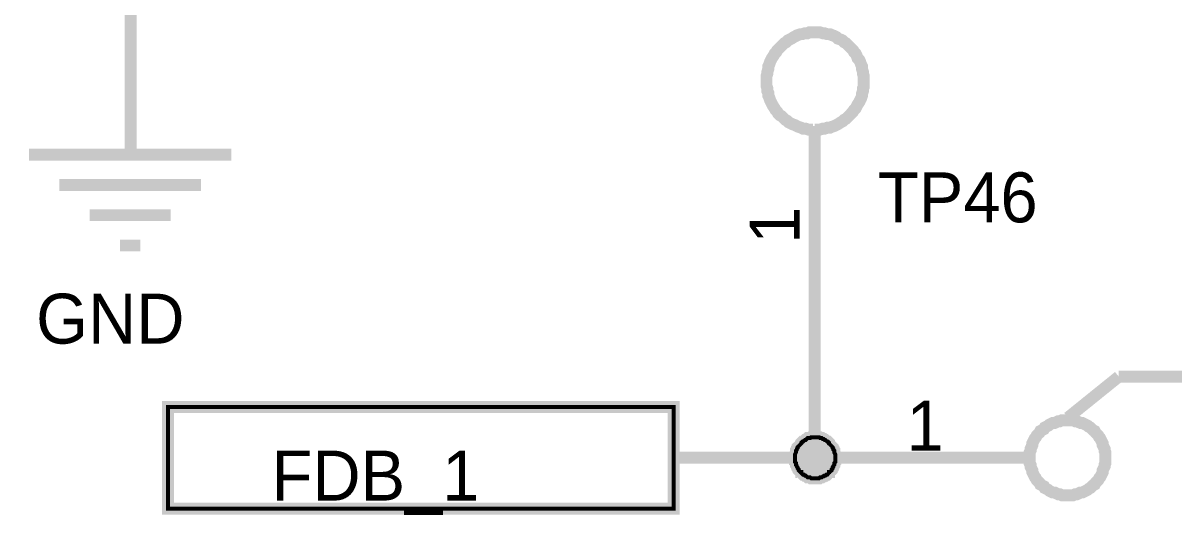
# Model space of a CAD drawing. Header units: millimetres. Extents: x 0 to 800, y 0 to 567.
# Drawn here: x 61.13 to 90.04, y 58.95 to 71.31 of the extents above; entities that cross this region are included whole.
import ezdxf

# ---------------------------------------------------------------- set-up
doc = ezdxf.new("R2010")
doc.units = ezdxf.units.MM
doc.layers.add('Sheet', color=255, linetype='Continuous')

msp = doc.modelspace()

# ---------------------------------------------------------------- linework, layer by layer
at = {"layer": 'Sheet'}
for points, const_width in [([(63.838, 70.556), (63.838, 72.057), (63.838, 84.264)], 0.3), ([(81.018, 71.071), (80.951, 71.071), (80.884, 71.071), (80.839, 71.049), (80.772, 71.049), (80.704, 71.026), (80.66, 71.026), (80.592, 71.004), (80.548, 70.982), (80.503, 70.959), (80.436, 70.914), (80.391, 70.892), (80.346, 70.87), (80.301, 70.825), (80.256, 70.802), (80.212, 70.758), (80.167, 70.713), (80.122, 70.668), (80.077, 70.623), (80.055, 70.579), (80.01, 70.534), (79.988, 70.489), (79.943, 70.422), (79.92, 70.377), (79.898, 70.332), (79.876, 70.265), (79.853, 70.22), (79.853, 70.153), (79.831, 70.086), (79.831, 70.041), (79.808, 69.974), (79.808, 69.907), (79.808, 69.839)], 0.3), ([(82.25, 69.839), (82.25, 69.907), (82.25, 69.974), (82.228, 70.041), (82.228, 70.086), (82.205, 70.153), (82.205, 70.22), (82.183, 70.265), (82.16, 70.332), (82.138, 70.377), (82.093, 70.422), (82.071, 70.489), (82.048, 70.534), (82.004, 70.579), (81.981, 70.623), (81.936, 70.668), (81.892, 70.713), (81.847, 70.758), (81.802, 70.802), (81.757, 70.825), (81.712, 70.87), (81.668, 70.892), (81.6, 70.914), (81.556, 70.959), (81.511, 70.982), (81.444, 71.004), (81.399, 71.026), (81.332, 71.026), (81.264, 71.049), (81.22, 71.049), (81.152, 71.071), (81.085, 71.071), (81.018, 71.071)], 0.3), ([(63.838, 70.556), (63.838, 68.003)], 0.3), ([(79.808, 69.839), (79.808, 69.772), (79.808, 69.727), (79.831, 69.66), (79.831, 69.593), (79.853, 69.548), (79.853, 69.481), (79.876, 69.436), (79.898, 69.369), (79.92, 69.324), (79.943, 69.279), (79.965, 69.235), (80.01, 69.167), (80.032, 69.123), (80.077, 69.078), (80.1, 69.033), (80.144, 68.988), (80.189, 68.966), (80.234, 68.921), (80.279, 68.876), (80.324, 68.854), (80.368, 68.809), (80.413, 68.787), (80.458, 68.764), (80.525, 68.742), (80.57, 68.719), (80.615, 68.697), (80.682, 68.675), (80.727, 68.652), (80.794, 68.652), (80.861, 68.63), (80.906, 68.63), (80.973, 68.63)], 0.3), ([(81.018, 68.63), (81.085, 68.63), (81.152, 68.63), (81.22, 68.652), (81.264, 68.652), (81.332, 68.675), (81.399, 68.675), (81.444, 68.697), (81.511, 68.719), (81.556, 68.742), (81.6, 68.764), (81.668, 68.809), (81.712, 68.831), (81.757, 68.876), (81.802, 68.899), (81.847, 68.943), (81.892, 68.988), (81.936, 69.033), (81.981, 69.078), (82.004, 69.123), (82.048, 69.167), (82.071, 69.212), (82.093, 69.257), (82.138, 69.324), (82.16, 69.369), (82.183, 69.414), (82.205, 69.481), (82.205, 69.526), (82.228, 69.593), (82.228, 69.66), (82.25, 69.705), (82.25, 69.772), (82.25, 69.839)], 0.3), ([(81.018, 68.719), (81.018, 65.203)], 0.3), ([(61.284, 68.003), (66.369, 68.003)], 0.3), ([(62.046, 67.241), (65.607, 67.241)], 0.3), ([(62.807, 66.48), (64.846, 66.48)], 0.3), ([(63.569, 65.718), (64.084, 65.718)], 0.3), ([(81.018, 65.203), (81.018, 60.387)], 0.3), ([(87.379, 61.395), (88.656, 62.425)], 0.3), ([(88.656, 62.425), (91.187, 62.425)], 0.3), ([(86.416, 60.387), (86.416, 60.432), (86.416, 60.477), (86.416, 60.521), (86.439, 60.566), (86.439, 60.611), (86.461, 60.656), (86.483, 60.701), (86.483, 60.745), (86.506, 60.79), (86.528, 60.835), (86.551, 60.88), (86.573, 60.902), (86.595, 60.947), (86.64, 60.992), (86.663, 61.014), (86.685, 61.059), (86.73, 61.081), (86.775, 61.104), (86.797, 61.149), (86.842, 61.171), (86.887, 61.193), (86.909, 61.216), (86.954, 61.238), (86.999, 61.261), (87.043, 61.261), (87.088, 61.283), (87.133, 61.305), (87.178, 61.305), (87.223, 61.328), (87.29, 61.328), (87.335, 61.328), (87.379, 61.328)], 0.3), ([(87.379, 61.328), (87.335, 61.328), (87.29, 61.328), (87.223, 61.328), (87.178, 61.305), (87.133, 61.305), (87.088, 61.283), (87.043, 61.261), (86.999, 61.261), (86.954, 61.238), (86.909, 61.216), (86.887, 61.193), (86.842, 61.171), (86.797, 61.149), (86.775, 61.104), (86.73, 61.081), (86.685, 61.059), (86.663, 61.014), (86.64, 60.992), (86.595, 60.947), (86.573, 60.902), (86.551, 60.88), (86.528, 60.835), (86.506, 60.79), (86.483, 60.745), (86.483, 60.701), (86.461, 60.656), (86.439, 60.611), (86.439, 60.566), (86.416, 60.521), (86.416, 60.477), (86.416, 60.432), (86.416, 60.387)], 0.3), ([(87.379, 61.328), (87.379, 61.328)], 0.3), ([(87.379, 61.328), (87.424, 61.328), (87.469, 61.328), (87.514, 61.328), (87.559, 61.305), (87.603, 61.305), (87.648, 61.283), (87.693, 61.261), (87.738, 61.261), (87.783, 61.238), (87.827, 61.216), (87.872, 61.193), (87.895, 61.171), (87.939, 61.149), (87.984, 61.104), (88.007, 61.081), (88.051, 61.059), (88.074, 61.014), (88.096, 60.992), (88.141, 60.947), (88.163, 60.902), (88.186, 60.88), (88.208, 60.835), (88.231, 60.79), (88.253, 60.745), (88.253, 60.701), (88.275, 60.656), (88.298, 60.611), (88.298, 60.566), (88.32, 60.521), (88.32, 60.477), (88.32, 60.432), (88.32, 60.387)], 0.3), ([(88.32, 60.387), (88.32, 60.432), (88.32, 60.477), (88.32, 60.521), (88.298, 60.566), (88.298, 60.611), (88.275, 60.656), (88.253, 60.701), (88.253, 60.745), (88.231, 60.79), (88.208, 60.835), (88.186, 60.88), (88.163, 60.902), (88.141, 60.947), (88.096, 60.992), (88.074, 61.014), (88.051, 61.059), (88.007, 61.081), (87.984, 61.104), (87.939, 61.149), (87.895, 61.171), (87.872, 61.193), (87.827, 61.216), (87.783, 61.238), (87.738, 61.261), (87.693, 61.261), (87.648, 61.283), (87.603, 61.305), (87.559, 61.305), (87.514, 61.328), (87.469, 61.328), (87.424, 61.328), (87.379, 61.328)], 0.3), ([(80.525, 60.387), (80.525, 60.409), (80.525, 60.432), (80.525, 60.454), (80.525, 60.477), (80.548, 60.521), (80.548, 60.544), (80.548, 60.566), (80.57, 60.589), (80.57, 60.611), (80.592, 60.633), (80.592, 60.656), (80.615, 60.678), (80.615, 60.678), (80.637, 60.701), (80.66, 60.723), (80.682, 60.745), (80.682, 60.768), (80.704, 60.79), (80.727, 60.79), (80.749, 60.813), (80.772, 60.835), (80.794, 60.835), (80.816, 60.857), (80.816, 60.857), (80.839, 60.88), (80.884, 60.88), (80.906, 60.88), (80.928, 60.902), (80.951, 60.902), (80.973, 60.902), (80.996, 60.902), (81.018, 60.902)], 0.3), ([(80.525, 60.387), (80.525, 60.409), (80.525, 60.432), (80.525, 60.454), (80.525, 60.477), (80.548, 60.521), (80.548, 60.544), (80.548, 60.566), (80.57, 60.589), (80.57, 60.611), (80.592, 60.633), (80.592, 60.656), (80.615, 60.678), (80.615, 60.678), (80.637, 60.701), (80.66, 60.723), (80.682, 60.745), (80.682, 60.768), (80.704, 60.79), (80.727, 60.79), (80.749, 60.813), (80.772, 60.835), (80.794, 60.835), (80.816, 60.857), (80.816, 60.857), (80.839, 60.88), (80.884, 60.88), (80.906, 60.88), (80.928, 60.902), (80.951, 60.902), (80.973, 60.902), (80.996, 60.902), (81.018, 60.902)], 0.3), ([(80.525, 60.387), (80.525, 60.409), (80.525, 60.432), (80.525, 60.454), (80.525, 60.477), (80.548, 60.521), (80.548, 60.544), (80.548, 60.566), (80.57, 60.589), (80.57, 60.611), (80.592, 60.633), (80.592, 60.656), (80.615, 60.678), (80.615, 60.678), (80.637, 60.701), (80.66, 60.723), (80.682, 60.745), (80.682, 60.768), (80.704, 60.79), (80.727, 60.79), (80.749, 60.813), (80.772, 60.835), (80.794, 60.835), (80.816, 60.857), (80.816, 60.857), (80.839, 60.88), (80.884, 60.88), (80.906, 60.88), (80.928, 60.902), (80.951, 60.902), (80.973, 60.902), (80.996, 60.902), (81.018, 60.902)], 0.3), ([(80.525, 60.387), (80.525, 60.409), (80.525, 60.432), (80.525, 60.454), (80.525, 60.477), (80.548, 60.521), (80.548, 60.544), (80.548, 60.566), (80.57, 60.589), (80.57, 60.611), (80.592, 60.633), (80.592, 60.656), (80.615, 60.678), (80.615, 60.678), (80.637, 60.701), (80.66, 60.723), (80.682, 60.745), (80.682, 60.768), (80.704, 60.79), (80.727, 60.79), (80.749, 60.813), (80.772, 60.835), (80.794, 60.835), (80.816, 60.857), (80.816, 60.857), (80.839, 60.88), (80.884, 60.88), (80.906, 60.88), (80.928, 60.902), (80.951, 60.902), (80.973, 60.902), (80.996, 60.902), (81.018, 60.902)], 0.3), ([(81.018, 60.902), (81.018, 60.902)], 0.3), ([(81.018, 60.902), (81.04, 60.902), (81.063, 60.902), (81.108, 60.902), (81.13, 60.902), (81.152, 60.88), (81.175, 60.88), (81.197, 60.88), (81.22, 60.857), (81.242, 60.857), (81.264, 60.835), (81.287, 60.835), (81.309, 60.813), (81.332, 60.79), (81.354, 60.79), (81.376, 60.768), (81.376, 60.745), (81.399, 60.723), (81.421, 60.701), (81.444, 60.678), (81.444, 60.678), (81.466, 60.656), (81.466, 60.633), (81.488, 60.611), (81.488, 60.589), (81.511, 60.566), (81.511, 60.544), (81.511, 60.521), (81.533, 60.477), (81.533, 60.454), (81.533, 60.432), (81.533, 60.409), (81.533, 60.387)], 0.3), ([(81.018, 60.902), (81.018, 60.902)], 0.3), ([(81.018, 60.902), (81.04, 60.902), (81.063, 60.902), (81.108, 60.902), (81.13, 60.902), (81.152, 60.88), (81.175, 60.88), (81.197, 60.88), (81.22, 60.857), (81.242, 60.857), (81.264, 60.835), (81.287, 60.835), (81.309, 60.813), (81.332, 60.79), (81.354, 60.79), (81.376, 60.768), (81.376, 60.745), (81.399, 60.723), (81.421, 60.701), (81.444, 60.678), (81.444, 60.678), (81.466, 60.656), (81.466, 60.633), (81.488, 60.611), (81.488, 60.589), (81.511, 60.566), (81.511, 60.544), (81.511, 60.521), (81.533, 60.477), (81.533, 60.454), (81.533, 60.432), (81.533, 60.409), (81.533, 60.387)], 0.3), ([(81.018, 60.902), (81.018, 60.902)], 0.3), ([(81.018, 60.902), (81.04, 60.902), (81.063, 60.902), (81.108, 60.902), (81.13, 60.902), (81.152, 60.88), (81.175, 60.88), (81.197, 60.88), (81.22, 60.857), (81.242, 60.857), (81.264, 60.835), (81.287, 60.835), (81.309, 60.813), (81.332, 60.79), (81.354, 60.79), (81.376, 60.768), (81.376, 60.745), (81.399, 60.723), (81.421, 60.701), (81.444, 60.678), (81.444, 60.678), (81.466, 60.656), (81.466, 60.633), (81.488, 60.611), (81.488, 60.589), (81.511, 60.566), (81.511, 60.544), (81.511, 60.521), (81.533, 60.477), (81.533, 60.454), (81.533, 60.432), (81.533, 60.409), (81.533, 60.387)], 0.3), ([(81.018, 60.902), (81.018, 60.902)], 0.3), ([(81.018, 60.902), (81.04, 60.902), (81.063, 60.902), (81.108, 60.902), (81.13, 60.902), (81.152, 60.88), (81.175, 60.88), (81.197, 60.88), (81.22, 60.857), (81.242, 60.857), (81.264, 60.835), (81.287, 60.835), (81.309, 60.813), (81.332, 60.79), (81.354, 60.79), (81.376, 60.768), (81.376, 60.745), (81.399, 60.723), (81.421, 60.701), (81.444, 60.678), (81.444, 60.678), (81.466, 60.656), (81.466, 60.633), (81.488, 60.611), (81.488, 60.589), (81.511, 60.566), (81.511, 60.544), (81.511, 60.521), (81.533, 60.477), (81.533, 60.454), (81.533, 60.432), (81.533, 60.409), (81.533, 60.387)], 0.3), ([(80.525, 60.387), (80.525, 60.409), (80.525, 60.432), (80.525, 60.454), (80.525, 60.477), (80.548, 60.521), (80.548, 60.544), (80.548, 60.566), (80.57, 60.589), (80.57, 60.611), (80.592, 60.633), (80.592, 60.656), (80.615, 60.678), (80.615, 60.678), (80.637, 60.701), (80.66, 60.723), (80.682, 60.745), (80.682, 60.768), (80.704, 60.79), (80.727, 60.79), (80.749, 60.813), (80.772, 60.835), (80.794, 60.835), (80.816, 60.857), (80.816, 60.857), (80.839, 60.88), (80.884, 60.88), (80.906, 60.88), (80.928, 60.902), (80.951, 60.902), (80.973, 60.902), (80.996, 60.902), (81.018, 60.902)], 0.0991), ([(80.525, 60.387), (80.525, 60.409), (80.525, 60.432), (80.525, 60.454), (80.525, 60.477), (80.548, 60.521), (80.548, 60.544), (80.548, 60.566), (80.57, 60.589), (80.57, 60.611), (80.592, 60.633), (80.592, 60.656), (80.615, 60.678), (80.615, 60.678), (80.637, 60.701), (80.66, 60.723), (80.682, 60.745), (80.682, 60.768), (80.704, 60.79), (80.727, 60.79), (80.749, 60.813), (80.772, 60.835), (80.794, 60.835), (80.816, 60.857), (80.816, 60.857), (80.839, 60.88), (80.884, 60.88), (80.906, 60.88), (80.928, 60.902), (80.951, 60.902), (80.973, 60.902), (80.996, 60.902), (81.018, 60.902)], 0.0991), ([(80.525, 60.387), (80.525, 60.409), (80.525, 60.432), (80.525, 60.454), (80.525, 60.477), (80.548, 60.521), (80.548, 60.544), (80.548, 60.566), (80.57, 60.589), (80.57, 60.611), (80.592, 60.633), (80.592, 60.656), (80.615, 60.678), (80.615, 60.678), (80.637, 60.701), (80.66, 60.723), (80.682, 60.745), (80.682, 60.768), (80.704, 60.79), (80.727, 60.79), (80.749, 60.813), (80.772, 60.835), (80.794, 60.835), (80.816, 60.857), (80.816, 60.857), (80.839, 60.88), (80.884, 60.88), (80.906, 60.88), (80.928, 60.902), (80.951, 60.902), (80.973, 60.902), (80.996, 60.902), (81.018, 60.902)], 0.0991), ([(80.525, 60.387), (80.525, 60.409), (80.525, 60.432), (80.525, 60.454), (80.525, 60.477), (80.548, 60.521), (80.548, 60.544), (80.548, 60.566), (80.57, 60.589), (80.57, 60.611), (80.592, 60.633), (80.592, 60.656), (80.615, 60.678), (80.615, 60.678), (80.637, 60.701), (80.66, 60.723), (80.682, 60.745), (80.682, 60.768), (80.704, 60.79), (80.727, 60.79), (80.749, 60.813), (80.772, 60.835), (80.794, 60.835), (80.816, 60.857), (80.816, 60.857), (80.839, 60.88), (80.884, 60.88), (80.906, 60.88), (80.928, 60.902), (80.951, 60.902), (80.973, 60.902), (80.996, 60.902), (81.018, 60.902)], 0.0991), ([(81.018, 60.902), (81.018, 60.902)], 0.0991), ([(81.018, 60.902), (81.04, 60.902), (81.063, 60.902), (81.108, 60.902), (81.13, 60.902), (81.152, 60.88), (81.175, 60.88), (81.197, 60.88), (81.22, 60.857), (81.242, 60.857), (81.264, 60.835), (81.287, 60.835), (81.309, 60.813), (81.332, 60.79), (81.354, 60.79), (81.376, 60.768), (81.376, 60.745), (81.399, 60.723), (81.421, 60.701), (81.444, 60.678), (81.444, 60.678), (81.466, 60.656), (81.466, 60.633), (81.488, 60.611), (81.488, 60.589), (81.511, 60.566), (81.511, 60.544), (81.511, 60.521), (81.533, 60.477), (81.533, 60.454), (81.533, 60.432), (81.533, 60.409), (81.533, 60.387)], 0.0991), ([(81.018, 60.902), (81.018, 60.902)], 0.0991), ([(81.018, 60.902), (81.04, 60.902), (81.063, 60.902), (81.108, 60.902), (81.13, 60.902), (81.152, 60.88), (81.175, 60.88), (81.197, 60.88), (81.22, 60.857), (81.242, 60.857), (81.264, 60.835), (81.287, 60.835), (81.309, 60.813), (81.332, 60.79), (81.354, 60.79), (81.376, 60.768), (81.376, 60.745), (81.399, 60.723), (81.421, 60.701), (81.444, 60.678), (81.444, 60.678), (81.466, 60.656), (81.466, 60.633), (81.488, 60.611), (81.488, 60.589), (81.511, 60.566), (81.511, 60.544), (81.511, 60.521), (81.533, 60.477), (81.533, 60.454), (81.533, 60.432), (81.533, 60.409), (81.533, 60.387)], 0.0991), ([(81.018, 60.902), (81.018, 60.902)], 0.0991), ([(81.018, 60.902), (81.04, 60.902), (81.063, 60.902), (81.108, 60.902), (81.13, 60.902), (81.152, 60.88), (81.175, 60.88), (81.197, 60.88), (81.22, 60.857), (81.242, 60.857), (81.264, 60.835), (81.287, 60.835), (81.309, 60.813), (81.332, 60.79), (81.354, 60.79), (81.376, 60.768), (81.376, 60.745), (81.399, 60.723), (81.421, 60.701), (81.444, 60.678), (81.444, 60.678), (81.466, 60.656), (81.466, 60.633), (81.488, 60.611), (81.488, 60.589), (81.511, 60.566), (81.511, 60.544), (81.511, 60.521), (81.533, 60.477), (81.533, 60.454), (81.533, 60.432), (81.533, 60.409), (81.533, 60.387)], 0.0991), ([(81.018, 60.902), (81.018, 60.902)], 0.0991), ([(81.018, 60.902), (81.04, 60.902), (81.063, 60.902), (81.108, 60.902), (81.13, 60.902), (81.152, 60.88), (81.175, 60.88), (81.197, 60.88), (81.22, 60.857), (81.242, 60.857), (81.264, 60.835), (81.287, 60.835), (81.309, 60.813), (81.332, 60.79), (81.354, 60.79), (81.376, 60.768), (81.376, 60.745), (81.399, 60.723), (81.421, 60.701), (81.444, 60.678), (81.444, 60.678), (81.466, 60.656), (81.466, 60.633), (81.488, 60.611), (81.488, 60.589), (81.511, 60.566), (81.511, 60.544), (81.511, 60.521), (81.533, 60.477), (81.533, 60.454), (81.533, 60.432), (81.533, 60.409), (81.533, 60.387)], 0.0991), ([(83.818, 60.387), (81.018, 60.387), (77.479, 60.387)], 0.3), ([(81.018, 59.872), (80.996, 59.872), (80.973, 59.872), (80.951, 59.872), (80.928, 59.872), (80.906, 59.894), (80.884, 59.894), (80.839, 59.894), (80.816, 59.917), (80.816, 59.917), (80.794, 59.939), (80.772, 59.939), (80.749, 59.961), (80.727, 59.961), (80.704, 59.984), (80.682, 60.006), (80.682, 60.029), (80.66, 60.029), (80.637, 60.051), (80.615, 60.073), (80.615, 60.096), (80.592, 60.118), (80.592, 60.141), (80.57, 60.163), (80.57, 60.185), (80.548, 60.208), (80.548, 60.23), (80.548, 60.253), (80.525, 60.275), (80.525, 60.297), (80.525, 60.342), (80.525, 60.365), (80.525, 60.387)], 0.3), ([(80.525, 60.387), (80.525, 60.387)], 0.3), ([(81.018, 59.872), (80.996, 59.872), (80.973, 59.872), (80.951, 59.872), (80.928, 59.872), (80.906, 59.894), (80.884, 59.894), (80.839, 59.894), (80.816, 59.917), (80.816, 59.917), (80.794, 59.939), (80.772, 59.939), (80.749, 59.961), (80.727, 59.961), (80.704, 59.984), (80.682, 60.006), (80.682, 60.029), (80.66, 60.029), (80.637, 60.051), (80.615, 60.073), (80.615, 60.096), (80.592, 60.118), (80.592, 60.141), (80.57, 60.163), (80.57, 60.185), (80.548, 60.208), (80.548, 60.23), (80.548, 60.253), (80.525, 60.275), (80.525, 60.297), (80.525, 60.342), (80.525, 60.365), (80.525, 60.387)], 0.3), ([(80.525, 60.387), (80.525, 60.387)], 0.3), ([(81.018, 59.872), (80.996, 59.872), (80.973, 59.872), (80.951, 59.872), (80.928, 59.872), (80.906, 59.894), (80.884, 59.894), (80.839, 59.894), (80.816, 59.917), (80.816, 59.917), (80.794, 59.939), (80.772, 59.939), (80.749, 59.961), (80.727, 59.961), (80.704, 59.984), (80.682, 60.006), (80.682, 60.029), (80.66, 60.029), (80.637, 60.051), (80.615, 60.073), (80.615, 60.096), (80.592, 60.118), (80.592, 60.141), (80.57, 60.163), (80.57, 60.185), (80.548, 60.208), (80.548, 60.23), (80.548, 60.253), (80.525, 60.275), (80.525, 60.297), (80.525, 60.342), (80.525, 60.365), (80.525, 60.387)], 0.3), ([(80.525, 60.387), (80.525, 60.387)], 0.3), ([(81.018, 59.872), (80.996, 59.872), (80.973, 59.872), (80.951, 59.872), (80.928, 59.872), (80.906, 59.894), (80.884, 59.894), (80.839, 59.894), (80.816, 59.917), (80.816, 59.917), (80.794, 59.939), (80.772, 59.939), (80.749, 59.961), (80.727, 59.961), (80.704, 59.984), (80.682, 60.006), (80.682, 60.029), (80.66, 60.029), (80.637, 60.051), (80.615, 60.073), (80.615, 60.096), (80.592, 60.118), (80.592, 60.141), (80.57, 60.163), (80.57, 60.185), (80.548, 60.208), (80.548, 60.23), (80.548, 60.253), (80.525, 60.275), (80.525, 60.297), (80.525, 60.342), (80.525, 60.365), (80.525, 60.387)], 0.3), ([(80.525, 60.387), (80.525, 60.387)], 0.3), ([(81.018, 59.872), (80.996, 59.872), (80.973, 59.872), (80.951, 59.872), (80.928, 59.872), (80.906, 59.894), (80.884, 59.894), (80.839, 59.894), (80.816, 59.917), (80.816, 59.917), (80.794, 59.939), (80.772, 59.939), (80.749, 59.961), (80.727, 59.961), (80.704, 59.984), (80.682, 60.006), (80.682, 60.029), (80.66, 60.029), (80.637, 60.051), (80.615, 60.073), (80.615, 60.096), (80.592, 60.118), (80.592, 60.141), (80.57, 60.163), (80.57, 60.185), (80.548, 60.208), (80.548, 60.23), (80.548, 60.253), (80.525, 60.275), (80.525, 60.297), (80.525, 60.342), (80.525, 60.365), (80.525, 60.387)], 0.0991), ([(80.525, 60.387), (80.525, 60.387)], 0.0991), ([(81.018, 59.872), (80.996, 59.872), (80.973, 59.872), (80.951, 59.872), (80.928, 59.872), (80.906, 59.894), (80.884, 59.894), (80.839, 59.894), (80.816, 59.917), (80.816, 59.917), (80.794, 59.939), (80.772, 59.939), (80.749, 59.961), (80.727, 59.961), (80.704, 59.984), (80.682, 60.006), (80.682, 60.029), (80.66, 60.029), (80.637, 60.051), (80.615, 60.073), (80.615, 60.096), (80.592, 60.118), (80.592, 60.141), (80.57, 60.163), (80.57, 60.185), (80.548, 60.208), (80.548, 60.23), (80.548, 60.253), (80.525, 60.275), (80.525, 60.297), (80.525, 60.342), (80.525, 60.365), (80.525, 60.387)], 0.0991), ([(80.525, 60.387), (80.525, 60.387)], 0.0991), ([(81.018, 59.872), (80.996, 59.872), (80.973, 59.872), (80.951, 59.872), (80.928, 59.872), (80.906, 59.894), (80.884, 59.894), (80.839, 59.894), (80.816, 59.917), (80.816, 59.917), (80.794, 59.939), (80.772, 59.939), (80.749, 59.961), (80.727, 59.961), (80.704, 59.984), (80.682, 60.006), (80.682, 60.029), (80.66, 60.029), (80.637, 60.051), (80.615, 60.073), (80.615, 60.096), (80.592, 60.118), (80.592, 60.141), (80.57, 60.163), (80.57, 60.185), (80.548, 60.208), (80.548, 60.23), (80.548, 60.253), (80.525, 60.275), (80.525, 60.297), (80.525, 60.342), (80.525, 60.365), (80.525, 60.387)], 0.0991), ([(80.525, 60.387), (80.525, 60.387)], 0.0991), ([(81.018, 59.872), (80.996, 59.872), (80.973, 59.872), (80.951, 59.872), (80.928, 59.872), (80.906, 59.894), (80.884, 59.894), (80.839, 59.894), (80.816, 59.917), (80.816, 59.917), (80.794, 59.939), (80.772, 59.939), (80.749, 59.961), (80.727, 59.961), (80.704, 59.984), (80.682, 60.006), (80.682, 60.029), (80.66, 60.029), (80.637, 60.051), (80.615, 60.073), (80.615, 60.096), (80.592, 60.118), (80.592, 60.141), (80.57, 60.163), (80.57, 60.185), (80.548, 60.208), (80.548, 60.23), (80.548, 60.253), (80.525, 60.275), (80.525, 60.297), (80.525, 60.342), (80.525, 60.365), (80.525, 60.387)], 0.0991), ([(80.525, 60.387), (80.525, 60.387)], 0.0991), ([(81.533, 60.387), (81.533, 60.365), (81.533, 60.342), (81.533, 60.297), (81.533, 60.275), (81.511, 60.253), (81.511, 60.23), (81.511, 60.208), (81.488, 60.185), (81.488, 60.163), (81.466, 60.141), (81.466, 60.118), (81.444, 60.096), (81.444, 60.073), (81.421, 60.051), (81.399, 60.029), (81.376, 60.029), (81.376, 60.006), (81.354, 59.984), (81.332, 59.961), (81.309, 59.961), (81.287, 59.939), (81.264, 59.939), (81.242, 59.917), (81.22, 59.917), (81.197, 59.894), (81.175, 59.894), (81.152, 59.894), (81.13, 59.872), (81.108, 59.872), (81.063, 59.872), (81.04, 59.872), (81.018, 59.872)], 0.3), ([(81.533, 60.387), (81.533, 60.365), (81.533, 60.342), (81.533, 60.297), (81.533, 60.275), (81.511, 60.253), (81.511, 60.23), (81.511, 60.208), (81.488, 60.185), (81.488, 60.163), (81.466, 60.141), (81.466, 60.118), (81.444, 60.096), (81.444, 60.073), (81.421, 60.051), (81.399, 60.029), (81.376, 60.029), (81.376, 60.006), (81.354, 59.984), (81.332, 59.961), (81.309, 59.961), (81.287, 59.939), (81.264, 59.939), (81.242, 59.917), (81.22, 59.917), (81.197, 59.894), (81.175, 59.894), (81.152, 59.894), (81.13, 59.872), (81.108, 59.872), (81.063, 59.872), (81.04, 59.872), (81.018, 59.872)], 0.3), ([(81.533, 60.387), (81.533, 60.365), (81.533, 60.342), (81.533, 60.297), (81.533, 60.275), (81.511, 60.253), (81.511, 60.23), (81.511, 60.208), (81.488, 60.185), (81.488, 60.163), (81.466, 60.141), (81.466, 60.118), (81.444, 60.096), (81.444, 60.073), (81.421, 60.051), (81.399, 60.029), (81.376, 60.029), (81.376, 60.006), (81.354, 59.984), (81.332, 59.961), (81.309, 59.961), (81.287, 59.939), (81.264, 59.939), (81.242, 59.917), (81.22, 59.917), (81.197, 59.894), (81.175, 59.894), (81.152, 59.894), (81.13, 59.872), (81.108, 59.872), (81.063, 59.872), (81.04, 59.872), (81.018, 59.872)], 0.3), ([(81.533, 60.387), (81.533, 60.365), (81.533, 60.342), (81.533, 60.297), (81.533, 60.275), (81.511, 60.253), (81.511, 60.23), (81.511, 60.208), (81.488, 60.185), (81.488, 60.163), (81.466, 60.141), (81.466, 60.118), (81.444, 60.096), (81.444, 60.073), (81.421, 60.051), (81.399, 60.029), (81.376, 60.029), (81.376, 60.006), (81.354, 59.984), (81.332, 59.961), (81.309, 59.961), (81.287, 59.939), (81.264, 59.939), (81.242, 59.917), (81.22, 59.917), (81.197, 59.894), (81.175, 59.894), (81.152, 59.894), (81.13, 59.872), (81.108, 59.872), (81.063, 59.872), (81.04, 59.872), (81.018, 59.872)], 0.3), ([(81.533, 60.387), (81.533, 60.365), (81.533, 60.342), (81.533, 60.297), (81.533, 60.275), (81.511, 60.253), (81.511, 60.23), (81.511, 60.208), (81.488, 60.185), (81.488, 60.163), (81.466, 60.141), (81.466, 60.118), (81.444, 60.096), (81.444, 60.073), (81.421, 60.051), (81.399, 60.029), (81.376, 60.029), (81.376, 60.006), (81.354, 59.984), (81.332, 59.961), (81.309, 59.961), (81.287, 59.939), (81.264, 59.939), (81.242, 59.917), (81.22, 59.917), (81.197, 59.894), (81.175, 59.894), (81.152, 59.894), (81.13, 59.872), (81.108, 59.872), (81.063, 59.872), (81.04, 59.872), (81.018, 59.872)], 0.0991), ([(81.533, 60.387), (81.533, 60.365), (81.533, 60.342), (81.533, 60.297), (81.533, 60.275), (81.511, 60.253), (81.511, 60.23), (81.511, 60.208), (81.488, 60.185), (81.488, 60.163), (81.466, 60.141), (81.466, 60.118), (81.444, 60.096), (81.444, 60.073), (81.421, 60.051), (81.399, 60.029), (81.376, 60.029), (81.376, 60.006), (81.354, 59.984), (81.332, 59.961), (81.309, 59.961), (81.287, 59.939), (81.264, 59.939), (81.242, 59.917), (81.22, 59.917), (81.197, 59.894), (81.175, 59.894), (81.152, 59.894), (81.13, 59.872), (81.108, 59.872), (81.063, 59.872), (81.04, 59.872), (81.018, 59.872)], 0.0991), ([(81.533, 60.387), (81.533, 60.365), (81.533, 60.342), (81.533, 60.297), (81.533, 60.275), (81.511, 60.253), (81.511, 60.23), (81.511, 60.208), (81.488, 60.185), (81.488, 60.163), (81.466, 60.141), (81.466, 60.118), (81.444, 60.096), (81.444, 60.073), (81.421, 60.051), (81.399, 60.029), (81.376, 60.029), (81.376, 60.006), (81.354, 59.984), (81.332, 59.961), (81.309, 59.961), (81.287, 59.939), (81.264, 59.939), (81.242, 59.917), (81.22, 59.917), (81.197, 59.894), (81.175, 59.894), (81.152, 59.894), (81.13, 59.872), (81.108, 59.872), (81.063, 59.872), (81.04, 59.872), (81.018, 59.872)], 0.0991), ([(81.533, 60.387), (81.533, 60.365), (81.533, 60.342), (81.533, 60.297), (81.533, 60.275), (81.511, 60.253), (81.511, 60.23), (81.511, 60.208), (81.488, 60.185), (81.488, 60.163), (81.466, 60.141), (81.466, 60.118), (81.444, 60.096), (81.444, 60.073), (81.421, 60.051), (81.399, 60.029), (81.376, 60.029), (81.376, 60.006), (81.354, 59.984), (81.332, 59.961), (81.309, 59.961), (81.287, 59.939), (81.264, 59.939), (81.242, 59.917), (81.22, 59.917), (81.197, 59.894), (81.175, 59.894), (81.152, 59.894), (81.13, 59.872), (81.108, 59.872), (81.063, 59.872), (81.04, 59.872), (81.018, 59.872)], 0.0991), ([(81.533, 60.387), (81.533, 60.387), (81.533, 60.387), (81.533, 60.387), (81.533, 60.387), (81.533, 60.387), (81.533, 60.387), (81.533, 60.387), (81.533, 60.387), (81.533, 60.387), (81.533, 60.387), (81.533, 60.387), (81.533, 60.387), (81.533, 60.387), (81.533, 60.387), (81.533, 60.387), (81.533, 60.387), (81.533, 60.387), (81.533, 60.387), (81.533, 60.387), (81.533, 60.387), (81.533, 60.387), (81.533, 60.387), (81.533, 60.387), (81.533, 60.387), (81.533, 60.387), (81.533, 60.387), (81.533, 60.387), (81.533, 60.387), (81.533, 60.387), (81.533, 60.387), (81.533, 60.387), (81.533, 60.387)], 0.3), ([(81.533, 60.387), (81.533, 60.387)], 0.3), ([(81.533, 60.387), (81.533, 60.387), (81.533, 60.387), (81.533, 60.387), (81.533, 60.387), (81.533, 60.387), (81.533, 60.387), (81.533, 60.387), (81.533, 60.387), (81.533, 60.387), (81.533, 60.387), (81.533, 60.387), (81.533, 60.387), (81.533, 60.387), (81.533, 60.387), (81.533, 60.387), (81.533, 60.387), (81.533, 60.387), (81.533, 60.387), (81.533, 60.387), (81.533, 60.387), (81.533, 60.387), (81.533, 60.387), (81.533, 60.387), (81.533, 60.387), (81.533, 60.387), (81.533, 60.387), (81.533, 60.387), (81.533, 60.387), (81.533, 60.387), (81.533, 60.387), (81.533, 60.387), (81.533, 60.387)], 0.3), ([(81.533, 60.387), (81.533, 60.387)], 0.3), ([(81.533, 60.387), (81.533, 60.387), (81.533, 60.387), (81.533, 60.387), (81.533, 60.387), (81.533, 60.387), (81.533, 60.387), (81.533, 60.387), (81.533, 60.387), (81.533, 60.387), (81.533, 60.387), (81.533, 60.387), (81.533, 60.387), (81.533, 60.387), (81.533, 60.387), (81.533, 60.387), (81.533, 60.387), (81.533, 60.387), (81.533, 60.387), (81.533, 60.387), (81.533, 60.387), (81.533, 60.387), (81.533, 60.387), (81.533, 60.387), (81.533, 60.387), (81.533, 60.387), (81.533, 60.387), (81.533, 60.387), (81.533, 60.387), (81.533, 60.387), (81.533, 60.387), (81.533, 60.387), (81.533, 60.387)], 0.3), ([(81.533, 60.387), (81.533, 60.387)], 0.3), ([(81.533, 60.387), (81.533, 60.387), (81.533, 60.387), (81.533, 60.387), (81.533, 60.387), (81.533, 60.387), (81.533, 60.387), (81.533, 60.387), (81.533, 60.387), (81.533, 60.387), (81.533, 60.387), (81.533, 60.387), (81.533, 60.387), (81.533, 60.387), (81.533, 60.387), (81.533, 60.387), (81.533, 60.387), (81.533, 60.387), (81.533, 60.387), (81.533, 60.387), (81.533, 60.387), (81.533, 60.387), (81.533, 60.387), (81.533, 60.387), (81.533, 60.387), (81.533, 60.387), (81.533, 60.387), (81.533, 60.387), (81.533, 60.387), (81.533, 60.387), (81.533, 60.387), (81.533, 60.387), (81.533, 60.387)], 0.3), ([(81.533, 60.387), (81.533, 60.387)], 0.3), ([(81.533, 60.387), (81.533, 60.387), (81.533, 60.387), (81.533, 60.387), (81.533, 60.387), (81.533, 60.387), (81.533, 60.387), (81.533, 60.387), (81.533, 60.387), (81.533, 60.387), (81.533, 60.387), (81.533, 60.387), (81.533, 60.387), (81.533, 60.387), (81.533, 60.387), (81.533, 60.387), (81.533, 60.387), (81.533, 60.387), (81.533, 60.387), (81.533, 60.387), (81.533, 60.387), (81.533, 60.387), (81.533, 60.387), (81.533, 60.387), (81.533, 60.387), (81.533, 60.387), (81.533, 60.387), (81.533, 60.387), (81.533, 60.387), (81.533, 60.387), (81.533, 60.387), (81.533, 60.387), (81.533, 60.387)], 0.0991), ([(81.533, 60.387), (81.533, 60.387)], 0.0991), ([(81.533, 60.387), (81.533, 60.387), (81.533, 60.387), (81.533, 60.387), (81.533, 60.387), (81.533, 60.387), (81.533, 60.387), (81.533, 60.387), (81.533, 60.387), (81.533, 60.387), (81.533, 60.387), (81.533, 60.387), (81.533, 60.387), (81.533, 60.387), (81.533, 60.387), (81.533, 60.387), (81.533, 60.387), (81.533, 60.387), (81.533, 60.387), (81.533, 60.387), (81.533, 60.387), (81.533, 60.387), (81.533, 60.387), (81.533, 60.387), (81.533, 60.387), (81.533, 60.387), (81.533, 60.387), (81.533, 60.387), (81.533, 60.387), (81.533, 60.387), (81.533, 60.387), (81.533, 60.387), (81.533, 60.387)], 0.0991), ([(81.533, 60.387), (81.533, 60.387)], 0.0991), ([(81.533, 60.387), (81.533, 60.387), (81.533, 60.387), (81.533, 60.387), (81.533, 60.387), (81.533, 60.387), (81.533, 60.387), (81.533, 60.387), (81.533, 60.387), (81.533, 60.387), (81.533, 60.387), (81.533, 60.387), (81.533, 60.387), (81.533, 60.387), (81.533, 60.387), (81.533, 60.387), (81.533, 60.387), (81.533, 60.387), (81.533, 60.387), (81.533, 60.387), (81.533, 60.387), (81.533, 60.387), (81.533, 60.387), (81.533, 60.387), (81.533, 60.387), (81.533, 60.387), (81.533, 60.387), (81.533, 60.387), (81.533, 60.387), (81.533, 60.387), (81.533, 60.387), (81.533, 60.387), (81.533, 60.387)], 0.0991), ([(81.533, 60.387), (81.533, 60.387)], 0.0991), ([(81.533, 60.387), (81.533, 60.387), (81.533, 60.387), (81.533, 60.387), (81.533, 60.387), (81.533, 60.387), (81.533, 60.387), (81.533, 60.387), (81.533, 60.387), (81.533, 60.387), (81.533, 60.387), (81.533, 60.387), (81.533, 60.387), (81.533, 60.387), (81.533, 60.387), (81.533, 60.387), (81.533, 60.387), (81.533, 60.387), (81.533, 60.387), (81.533, 60.387), (81.533, 60.387), (81.533, 60.387), (81.533, 60.387), (81.533, 60.387), (81.533, 60.387), (81.533, 60.387), (81.533, 60.387), (81.533, 60.387), (81.533, 60.387), (81.533, 60.387), (81.533, 60.387), (81.533, 60.387), (81.533, 60.387)], 0.0991), ([(81.533, 60.387), (81.533, 60.387)], 0.0991), ([(86.327, 60.387), (83.818, 60.387)], 0.3), ([(87.379, 59.446), (87.335, 59.446), (87.29, 59.446), (87.223, 59.446), (87.178, 59.469), (87.133, 59.469), (87.088, 59.491), (87.043, 59.514), (86.999, 59.514), (86.954, 59.536), (86.909, 59.558), (86.887, 59.581), (86.842, 59.603), (86.797, 59.626), (86.775, 59.67), (86.73, 59.693), (86.685, 59.715), (86.663, 59.76), (86.64, 59.782), (86.595, 59.827), (86.573, 59.872), (86.551, 59.894), (86.528, 59.939), (86.506, 59.984), (86.483, 60.029), (86.483, 60.073), (86.461, 60.118), (86.439, 60.163), (86.439, 60.208), (86.416, 60.253), (86.416, 60.297), (86.416, 60.342), (86.416, 60.387)], 0.3), ([(86.416, 60.387), (86.416, 60.387)], 0.3), ([(86.416, 60.387), (86.416, 60.342), (86.416, 60.297), (86.416, 60.253), (86.439, 60.208), (86.439, 60.163), (86.461, 60.118), (86.483, 60.073), (86.483, 60.029), (86.506, 59.984), (86.528, 59.939), (86.551, 59.894), (86.573, 59.872), (86.595, 59.827), (86.64, 59.782), (86.663, 59.76), (86.685, 59.715), (86.73, 59.693), (86.775, 59.67), (86.797, 59.626), (86.842, 59.603), (86.887, 59.581), (86.909, 59.558), (86.954, 59.536), (86.999, 59.514), (87.043, 59.514), (87.088, 59.491), (87.133, 59.469), (87.178, 59.469), (87.223, 59.446), (87.29, 59.446), (87.335, 59.446), (87.379, 59.446)], 0.3), ([(88.32, 60.387), (88.32, 60.342), (88.32, 60.297), (88.32, 60.253), (88.298, 60.208), (88.298, 60.163), (88.275, 60.118), (88.253, 60.073), (88.253, 60.029), (88.231, 59.984), (88.208, 59.939), (88.186, 59.894), (88.163, 59.872), (88.141, 59.827), (88.096, 59.782), (88.074, 59.76), (88.051, 59.715), (88.007, 59.693), (87.984, 59.67), (87.939, 59.626), (87.895, 59.603), (87.872, 59.581), (87.827, 59.558), (87.783, 59.536), (87.738, 59.514), (87.693, 59.514), (87.648, 59.491), (87.603, 59.469), (87.559, 59.469), (87.514, 59.446), (87.469, 59.446), (87.424, 59.446), (87.379, 59.446)], 0.3), ([(87.379, 59.446), (87.424, 59.446), (87.469, 59.446), (87.514, 59.446), (87.559, 59.469), (87.603, 59.469), (87.648, 59.491), (87.693, 59.514), (87.738, 59.514), (87.783, 59.536), (87.827, 59.558), (87.872, 59.581), (87.895, 59.603), (87.939, 59.626), (87.984, 59.67), (88.007, 59.693), (88.051, 59.715), (88.074, 59.76), (88.096, 59.782), (88.141, 59.827), (88.163, 59.872), (88.186, 59.894), (88.208, 59.939), (88.231, 59.984), (88.253, 60.029), (88.253, 60.073), (88.275, 60.118), (88.298, 60.163), (88.298, 60.208), (88.32, 60.253), (88.32, 60.297), (88.32, 60.342), (88.32, 60.387)], 0.3), ([(88.32, 60.387), (88.32, 60.387), (88.32, 60.387), (88.32, 60.387), (88.32, 60.387), (88.32, 60.387), (88.32, 60.387), (88.32, 60.387), (88.32, 60.387), (88.32, 60.387), (88.32, 60.387), (88.32, 60.387), (88.32, 60.387), (88.32, 60.387), (88.32, 60.387), (88.32, 60.387), (88.32, 60.387), (88.32, 60.387), (88.32, 60.387), (88.32, 60.387), (88.32, 60.387), (88.32, 60.387), (88.32, 60.387), (88.32, 60.387), (88.32, 60.387), (88.32, 60.387), (88.32, 60.387), (88.32, 60.387), (88.32, 60.387), (88.32, 60.387), (88.32, 60.387), (88.32, 60.387), (88.32, 60.387)], 0.3), ([(88.32, 60.387), (88.32, 60.387)], 0.3), ([(87.379, 59.446), (87.379, 59.446)], 0.3)]:
    msp.add_lwpolyline(points, dxfattribs=dict(at, const_width=const_width))
for points, const_width in [([(64.779, 59.11), (64.779, 61.664), (77.479, 61.664), (77.479, 59.11), (64.779, 59.11)], 0.3), ([(64.779, 61.664), (64.779, 59.11), (77.479, 59.11), (77.479, 61.664), (64.779, 61.664), (64.779, 61.664)], 0.0991)]:
    msp.add_lwpolyline(points, close=True, dxfattribs=dict(at, const_width=const_width))
at = {"layer": 'Sheet', "const_width": 0.508}
msp.add_lwpolyline([(80.762, 60.392, 1), (81.27, 60.392, 1)], format="xyb", close=True, dxfattribs=at)

# ---------------------------------------------------------------- texts
at = {"layer": 'Sheet'}
for s, height, p in [('TP46', 1.2543, (82.608, 66.3)), ('GND', 1.2543, (61.463, 63.254)), ('1', 1.254, (83.325, 60.566)), ('FDB_1', 1.2543, (67.377, 59.312))]:
    msp.add_text(s, height=height, dxfattribs=at).set_placement(p)
msp.add_text('1', height=1.254, rotation=90, dxfattribs=at).set_placement((80.637, 65.763))

doc.saveas('drawing.dxf')
